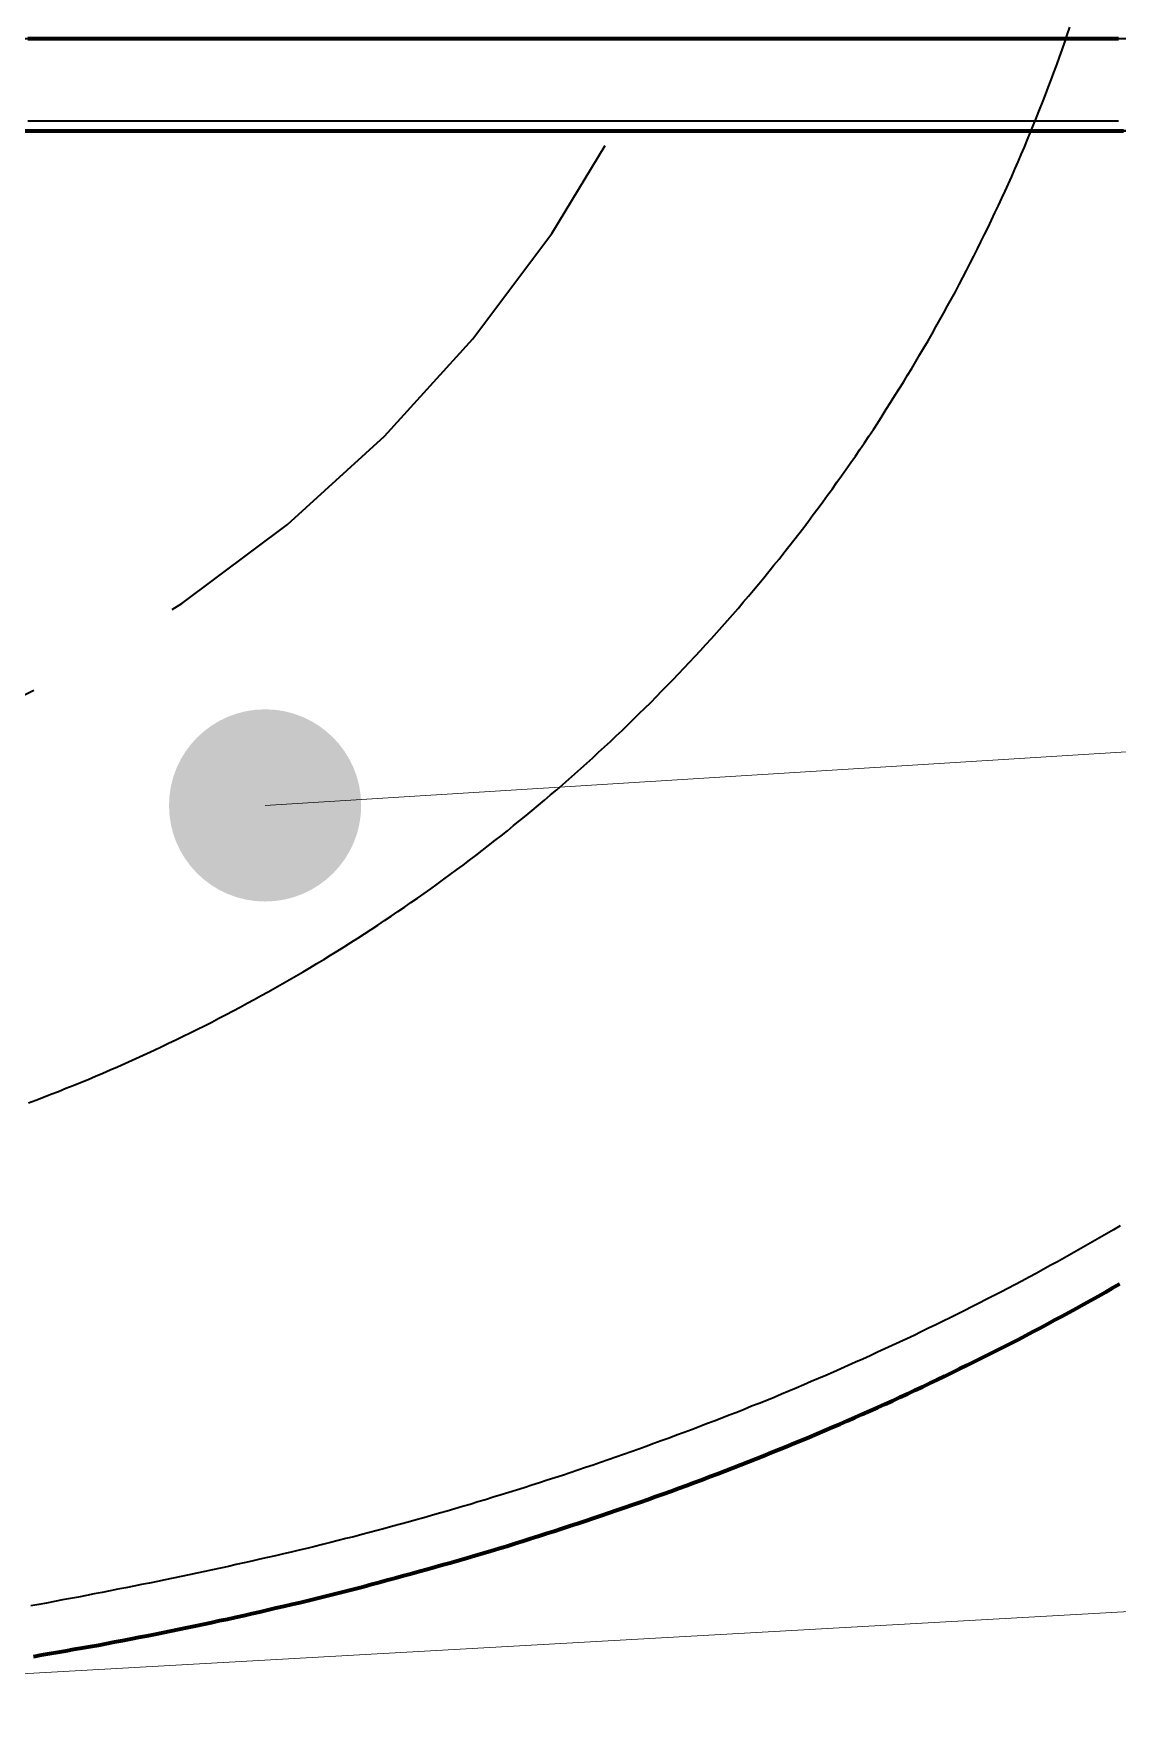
# Model space of a CAD drawing. Header units: millimetres. Extents: x 0 to 2382, y 0 to 420.
# Drawn here: x 165.95 to 172.71, y 215.21 to 225.68 of the extents above; entities that cross this region are included whole.
import ezdxf

# ---------------------------------------------------------------- set-up
doc = ezdxf.new("R2010")
doc.units = ezdxf.units.MM
doc.linetypes.add('IRAM-E-TRAZOS', pattern=[5, 4, -1])
for name, color, linetype, lineweight in [('01-VISIBLE', 7, 'CONTINUOUS', 70), ('02-OCULTA', 4, 'IRAM-E-TRAZOS', 35), ('08-FINA', 5, 'CONTINUOUS', 18)]:
    doc.layers.add(name, color=color, linetype=linetype, lineweight=lineweight)

msp = doc.modelspace()

# ---------------------------------------------------------------- hatches: boundary and pattern name
at = {"layer": '08-FINA'}
h = msp.add_hatch(color=7, dxfattribs=at)
h.dxf.hatch_style = 1
edge = h.paths.add_edge_path()
edge.add_arc((167.391, 220.859), 0.6, 0, 360)

# ---------------------------------------------------------------- linework, layer by layer
at = {"layer": '01-VISIBLE'}
for points in [[(172.72, 225.645), (172.641, 225.645), (172.562, 225.645), (172.483, 225.645), (172.404, 225.645), (172.324, 225.645), (172.245, 225.645), (172.166, 225.645), (172.087, 225.645), (172.008, 225.645), (171.928, 225.645), (171.849, 225.645), (171.77, 225.645), (171.691, 225.645), (171.612, 225.645), (171.532, 225.645), (171.453, 225.645), (171.374, 225.645), (171.295, 225.645), (171.216, 225.645), (171.136, 225.645), (171.057, 225.645), (170.978, 225.645), (170.899, 225.645), (170.82, 225.645), (170.74, 225.645), (170.661, 225.645), (170.582, 225.645), (170.503, 225.645), (170.424, 225.645), (170.344, 225.645), (170.265, 225.645), (170.186, 225.645), (170.107, 225.645), (170.028, 225.645), (169.948, 225.645), (169.869, 225.645), (169.79, 225.645), (169.711, 225.645), (169.632, 225.645), (169.552, 225.645), (169.473, 225.645), (169.394, 225.645), (169.315, 225.645), (169.236, 225.645), (169.156, 225.645), (169.077, 225.645), (168.998, 225.645), (168.919, 225.645), (168.84, 225.645), (168.76, 225.645), (168.681, 225.645), (168.602, 225.645), (168.523, 225.645), (168.444, 225.645), (168.364, 225.645), (168.285, 225.645), (168.206, 225.645), (168.127, 225.645), (168.048, 225.645), (167.968, 225.645), (167.889, 225.645), (167.81, 225.645), (167.731, 225.645), (167.652, 225.645), (167.572, 225.645), (167.493, 225.645), (167.414, 225.645), (167.335, 225.645), (167.256, 225.645), (167.176, 225.645), (167.097, 225.645), (167.018, 225.645), (166.939, 225.645), (166.86, 225.645), (166.78, 225.645), (166.701, 225.645), (166.622, 225.645), (166.543, 225.645), (166.464, 225.645), (166.384, 225.645), (166.305, 225.645), (166.226, 225.645), (166.147, 225.645), (166.068, 225.645), (165.988, 225.645), (165.909, 225.645)], [(165.871, 225.069), (165.951, 225.069), (166.031, 225.069), (166.111, 225.069), (166.191, 225.069), (166.271, 225.069), (166.351, 225.069), (166.431, 225.069), (166.511, 225.069), (166.591, 225.069), (166.671, 225.069), (166.751, 225.069), (166.831, 225.069), (166.911, 225.069), (166.991, 225.069), (167.071, 225.069), (167.151, 225.069), (167.231, 225.069), (167.311, 225.069), (167.391, 225.069), (167.471, 225.069), (167.551, 225.069), (167.631, 225.069), (167.711, 225.069), (167.791, 225.069), (167.871, 225.069), (167.951, 225.069), (168.031, 225.069), (168.111, 225.069), (168.191, 225.069), (168.271, 225.069), (168.351, 225.069), (168.431, 225.069), (168.511, 225.069), (168.591, 225.069), (168.671, 225.069), (168.751, 225.069), (168.831, 225.069), (168.911, 225.069), (168.991, 225.069), (169.071, 225.069), (169.151, 225.069), (169.231, 225.069), (169.311, 225.069), (169.391, 225.069), (169.471, 225.069), (169.551, 225.069), (169.631, 225.069), (169.711, 225.069), (169.791, 225.069), (169.871, 225.069), (169.951, 225.069), (170.031, 225.069), (170.111, 225.069), (170.191, 225.069), (170.271, 225.069), (170.351, 225.069), (170.431, 225.069), (170.511, 225.069), (170.591, 225.069), (170.671, 225.069), (170.751, 225.069), (170.831, 225.069), (170.911, 225.069), (170.991, 225.069), (171.071, 225.069), (171.151, 225.069), (171.231, 225.069), (171.311, 225.069), (171.391, 225.069), (171.471, 225.069), (171.551, 225.069), (171.631, 225.069), (171.711, 225.069), (171.791, 225.069), (171.871, 225.069), (171.951, 225.069), (172.031, 225.069), (172.111, 225.069), (172.191, 225.069), (172.271, 225.069), (172.351, 225.069), (172.431, 225.069), (172.511, 225.069), (172.591, 225.069), (172.671, 225.069), (172.751, 225.069)], [(165.944, 215.547), (165.994, 215.556), (166.045, 215.564), (166.096, 215.573), (166.147, 215.582), (166.197, 215.591), (166.248, 215.6), (166.299, 215.609), (166.35, 215.618), (166.4, 215.627), (166.451, 215.637), (166.501, 215.646), (166.552, 215.656), (166.603, 215.666), (166.653, 215.676), (166.704, 215.686), (166.754, 215.696), (166.805, 215.706), (166.855, 215.716), (166.905, 215.727), (166.956, 215.737), (167.006, 215.748), (167.057, 215.759), (167.107, 215.77), (167.157, 215.78), (167.208, 215.792), (167.258, 215.803), (167.308, 215.814), (167.358, 215.826), (167.408, 215.837), (167.459, 215.849), (167.509, 215.86), (167.559, 215.872), (167.609, 215.884), (167.659, 215.896), (167.709, 215.909), (167.759, 215.921), (167.809, 215.933), (167.859, 215.946), (167.909, 215.959), (167.959, 215.971), (168.009, 215.984), (168.058, 215.997), (168.108, 216.01), (168.158, 216.024), (168.208, 216.037), (168.257, 216.051), (168.307, 216.064), (168.357, 216.078), (168.406, 216.092), (168.456, 216.106), (168.505, 216.12), (168.555, 216.134), (168.604, 216.148), (168.654, 216.162), (168.703, 216.177), (168.753, 216.192), (168.802, 216.206), (168.851, 216.221), (168.901, 216.236), (168.95, 216.251), (168.999, 216.267), (169.048, 216.282), (169.097, 216.297), (169.146, 216.313), (169.195, 216.329), (169.244, 216.345), (169.293, 216.361), (169.342, 216.377), (169.391, 216.393), (169.44, 216.409), (169.489, 216.426), (169.538, 216.442), (169.586, 216.459), (169.635, 216.476), (169.684, 216.493), (169.732, 216.51), (169.781, 216.527), (169.829, 216.544), (169.878, 216.561), (169.926, 216.579), (169.974, 216.597), (170.023, 216.614), (170.071, 216.632), (170.119, 216.65), (170.167, 216.669), (170.216, 216.687), (170.264, 216.705), (170.312, 216.724), (170.36, 216.743), (170.408, 216.761), (170.456, 216.78), (170.503, 216.799), (170.551, 216.819), (170.599, 216.838), (170.647, 216.857), (170.694, 216.877), (170.742, 216.897), (170.789, 216.916), (170.837, 216.936), (170.884, 216.957), (170.932, 216.977), (170.979, 216.997), (171.026, 217.018), (171.073, 217.038), (171.12, 217.059), (171.167, 217.08), (171.214, 217.101), (171.261, 217.122), (171.308, 217.143), (171.355, 217.165), (171.402, 217.186), (171.449, 217.208), (171.495, 217.23), (171.542, 217.252), (171.588, 217.274), (171.635, 217.296), (171.681, 217.319), (171.727, 217.341), (171.774, 217.364), (171.82, 217.387), (171.866, 217.41), (171.912, 217.433), (171.958, 217.456), (172.004, 217.479), (172.05, 217.503), (172.095, 217.526), (172.141, 217.55), (172.187, 217.574), (172.232, 217.598), (172.278, 217.622), (172.323, 217.647), (172.368, 217.671), (172.413, 217.696), (172.459, 217.721), (172.504, 217.746), (172.549, 217.771), (172.594, 217.796), (172.638, 217.821), (172.683, 217.847), (172.728, 217.873)]]:
    msp.add_lwpolyline(points, dxfattribs=at)
at = {"layer": '02-OCULTA'}
for points in [[(165.913, 219.002), (165.96, 219.02), (166.007, 219.038), (166.054, 219.056), (166.1, 219.074), (166.147, 219.093), (166.193, 219.111), (166.239, 219.13), (166.286, 219.149), (166.332, 219.169), (166.378, 219.188), (166.424, 219.208), (166.47, 219.228), (166.516, 219.248), (166.561, 219.269), (166.607, 219.289), (166.652, 219.31), (166.698, 219.331), (166.743, 219.353), (166.788, 219.374), (166.833, 219.396), (166.879, 219.418), (166.923, 219.44), (166.968, 219.462), (167.013, 219.484), (167.058, 219.507), (167.102, 219.53), (167.147, 219.553), (167.191, 219.577), (167.235, 219.6), (167.279, 219.624), (167.323, 219.648), (167.367, 219.672), (167.411, 219.696), (167.454, 219.721), (167.498, 219.745), (167.541, 219.77), (167.585, 219.795), (167.628, 219.821), (167.671, 219.846), (167.714, 219.872), (167.757, 219.898), (167.799, 219.924), (167.842, 219.95), (167.884, 219.977), (167.927, 220.004), (167.969, 220.031), (168.011, 220.058), (168.053, 220.085), (168.095, 220.112), (168.136, 220.14), (168.178, 220.168), (168.22, 220.196), (168.261, 220.224), (168.302, 220.253), (168.343, 220.281), (168.384, 220.31), (168.425, 220.339), (168.466, 220.368), (168.506, 220.398), (168.547, 220.427), (168.587, 220.457), (168.627, 220.487), (168.667, 220.517), (168.707, 220.547), (168.746, 220.578), (168.786, 220.608), (168.825, 220.639), (168.865, 220.67), (168.904, 220.701), (168.943, 220.733), (168.982, 220.764), (169.021, 220.796), (169.059, 220.828), (169.098, 220.86), (169.136, 220.892), (169.174, 220.925), (169.212, 220.957), (169.25, 220.99), (169.287, 221.023), (169.325, 221.056), (169.362, 221.09), (169.399, 221.123), (169.437, 221.157), (169.473, 221.191), (169.51, 221.225), (169.547, 221.259), (169.583, 221.293), (169.62, 221.327), (169.656, 221.362), (169.692, 221.397), (169.727, 221.432), (169.763, 221.467), (169.799, 221.502), (169.834, 221.538), (169.869, 221.574), (169.904, 221.609), (169.939, 221.645), (169.973, 221.681), (170.008, 221.718), (170.042, 221.754), (170.076, 221.791), (170.11, 221.827), (170.144, 221.864), (170.178, 221.901), (170.211, 221.939), (170.245, 221.976), (170.278, 222.014), (170.311, 222.051), (170.344, 222.089), (170.376, 222.127), (170.409, 222.165), (170.441, 222.203), (170.473, 222.242), (170.505, 222.28), (170.537, 222.319), (170.568, 222.358), (170.6, 222.397), (170.631, 222.436), (170.662, 222.475), (170.693, 222.515), (170.723, 222.554), (170.754, 222.594), (170.784, 222.634), (170.814, 222.674), (170.844, 222.714), (170.874, 222.754), (170.903, 222.795), (170.933, 222.835), (170.962, 222.876), (170.991, 222.917), (171.02, 222.958), (171.048, 222.999), (171.077, 223.04), (171.105, 223.081), (171.133, 223.123), (171.161, 223.164), (171.189, 223.206), (171.216, 223.248), (171.243, 223.29), (171.27, 223.332), (171.297, 223.374), (171.324, 223.417), (171.351, 223.459), (171.377, 223.502), (171.403, 223.544), (171.429, 223.587), (171.455, 223.63), (171.48, 223.673), (171.505, 223.716), (171.531, 223.76), (171.556, 223.803), (171.58, 223.847), (171.605, 223.89), (171.629, 223.934), (171.653, 223.978), (171.677, 224.022), (171.701, 224.066), (171.724, 224.11), (171.748, 224.154), (171.771, 224.199), (171.794, 224.243), (171.817, 224.288), (171.839, 224.333), (171.861, 224.378), (171.883, 224.422), (171.905, 224.467), (171.927, 224.513), (171.948, 224.558), (171.97, 224.603), (171.991, 224.649), (172.012, 224.694), (172.032, 224.74), (172.053, 224.785), (172.073, 224.831), (172.093, 224.877), (172.113, 224.923), (172.132, 224.969), (172.152, 225.015), (172.171, 225.062), (172.19, 225.108), (172.208, 225.154), (172.227, 225.201), (172.245, 225.247), (172.263, 225.294), (172.281, 225.341), (172.299, 225.388), (172.316, 225.435), (172.334, 225.482), (172.351, 225.529), (172.367, 225.576), (172.384, 225.623), (172.4, 225.67), (172.416, 225.718)], [(165.913, 219.002), (165.96, 219.02), (166.007, 219.038), (166.054, 219.056), (166.1, 219.074), (166.147, 219.093), (166.193, 219.111), (166.239, 219.13), (166.286, 219.149), (166.332, 219.169), (166.378, 219.188), (166.424, 219.208), (166.47, 219.228), (166.516, 219.248), (166.561, 219.269), (166.607, 219.289), (166.652, 219.31), (166.698, 219.331), (166.743, 219.353), (166.788, 219.374), (166.833, 219.396), (166.879, 219.418), (166.923, 219.44), (166.968, 219.462), (167.013, 219.484), (167.058, 219.507), (167.102, 219.53), (167.147, 219.553), (167.191, 219.577), (167.235, 219.6), (167.279, 219.624), (167.323, 219.648), (167.367, 219.672), (167.411, 219.696), (167.454, 219.721), (167.498, 219.745), (167.541, 219.77), (167.585, 219.795), (167.628, 219.821), (167.671, 219.846), (167.714, 219.872), (167.757, 219.898), (167.799, 219.924), (167.842, 219.95), (167.884, 219.977), (167.927, 220.004), (167.969, 220.031), (168.011, 220.058), (168.053, 220.085), (168.095, 220.112), (168.136, 220.14), (168.178, 220.168), (168.22, 220.196), (168.261, 220.224), (168.302, 220.253), (168.343, 220.281), (168.384, 220.31), (168.425, 220.339), (168.466, 220.368), (168.506, 220.398), (168.547, 220.427), (168.587, 220.457), (168.627, 220.487), (168.667, 220.517), (168.707, 220.547), (168.746, 220.578), (168.786, 220.608), (168.825, 220.639), (168.865, 220.67), (168.904, 220.701), (168.943, 220.733), (168.982, 220.764), (169.021, 220.796), (169.059, 220.828), (169.098, 220.86), (169.136, 220.892), (169.174, 220.925), (169.212, 220.957), (169.25, 220.99), (169.287, 221.023), (169.325, 221.056), (169.362, 221.09), (169.399, 221.123), (169.437, 221.157), (169.473, 221.191), (169.51, 221.225), (169.547, 221.259), (169.583, 221.293), (169.62, 221.327), (169.656, 221.362), (169.692, 221.397), (169.727, 221.432), (169.763, 221.467), (169.799, 221.502), (169.834, 221.538), (169.869, 221.574), (169.904, 221.609), (169.939, 221.645), (169.973, 221.681), (170.008, 221.718), (170.042, 221.754), (170.076, 221.791), (170.11, 221.827), (170.144, 221.864), (170.178, 221.901), (170.211, 221.939), (170.245, 221.976), (170.278, 222.014), (170.311, 222.051), (170.344, 222.089), (170.376, 222.127), (170.409, 222.165), (170.441, 222.203), (170.473, 222.242), (170.505, 222.28), (170.537, 222.319), (170.568, 222.358), (170.6, 222.397), (170.631, 222.436), (170.662, 222.475), (170.693, 222.515), (170.723, 222.554), (170.754, 222.594), (170.784, 222.634), (170.814, 222.674), (170.844, 222.714), (170.874, 222.754), (170.903, 222.795), (170.933, 222.835), (170.962, 222.876), (170.991, 222.917), (171.02, 222.958), (171.048, 222.999), (171.077, 223.04), (171.105, 223.081), (171.133, 223.123), (171.161, 223.164), (171.189, 223.206), (171.216, 223.248), (171.243, 223.29), (171.27, 223.332), (171.297, 223.374), (171.324, 223.417), (171.351, 223.459), (171.377, 223.502), (171.403, 223.544), (171.429, 223.587), (171.455, 223.63), (171.48, 223.673), (171.505, 223.716), (171.531, 223.76), (171.556, 223.803), (171.58, 223.847), (171.605, 223.89), (171.629, 223.934), (171.653, 223.978), (171.677, 224.022), (171.701, 224.066), (171.724, 224.11), (171.748, 224.154), (171.771, 224.199), (171.794, 224.243), (171.817, 224.288), (171.839, 224.333), (171.861, 224.378), (171.883, 224.422), (171.905, 224.467), (171.927, 224.513), (171.948, 224.558), (171.97, 224.603), (171.991, 224.649), (172.012, 224.694), (172.032, 224.74), (172.053, 224.785), (172.073, 224.831), (172.093, 224.877), (172.113, 224.923), (172.132, 224.969), (172.152, 225.015), (172.171, 225.062), (172.19, 225.108), (172.208, 225.154), (172.227, 225.201), (172.245, 225.247), (172.263, 225.294), (172.281, 225.341), (172.299, 225.388), (172.316, 225.435), (172.334, 225.482), (172.351, 225.529), (172.367, 225.576), (172.384, 225.623), (172.4, 225.67), (172.416, 225.718)], [(165.913, 219.002), (165.96, 219.02), (166.007, 219.038), (166.054, 219.056), (166.1, 219.074), (166.147, 219.093), (166.193, 219.111), (166.239, 219.13), (166.286, 219.149), (166.332, 219.169), (166.378, 219.188), (166.424, 219.208), (166.47, 219.228), (166.516, 219.248), (166.561, 219.269), (166.607, 219.289), (166.652, 219.31), (166.698, 219.331), (166.743, 219.353), (166.788, 219.374), (166.833, 219.396), (166.879, 219.418), (166.923, 219.44), (166.968, 219.462), (167.013, 219.484), (167.058, 219.507), (167.102, 219.53), (167.147, 219.553), (167.191, 219.577), (167.235, 219.6), (167.279, 219.624), (167.323, 219.648), (167.367, 219.672), (167.411, 219.696), (167.454, 219.721), (167.498, 219.745), (167.541, 219.77), (167.585, 219.795), (167.628, 219.821), (167.671, 219.846), (167.714, 219.872), (167.757, 219.898), (167.799, 219.924), (167.842, 219.95), (167.884, 219.977), (167.927, 220.004), (167.969, 220.031), (168.011, 220.058), (168.053, 220.085), (168.095, 220.112), (168.136, 220.14), (168.178, 220.168), (168.22, 220.196), (168.261, 220.224), (168.302, 220.253), (168.343, 220.281), (168.384, 220.31), (168.425, 220.339), (168.466, 220.368), (168.506, 220.398), (168.547, 220.427), (168.587, 220.457), (168.627, 220.487), (168.667, 220.517), (168.707, 220.547), (168.746, 220.578), (168.786, 220.608), (168.825, 220.639), (168.865, 220.67), (168.904, 220.701), (168.943, 220.733), (168.982, 220.764), (169.021, 220.796), (169.059, 220.828), (169.098, 220.86), (169.136, 220.892), (169.174, 220.925), (169.212, 220.957), (169.25, 220.99), (169.287, 221.023), (169.325, 221.056), (169.362, 221.09), (169.399, 221.123), (169.437, 221.157), (169.473, 221.191), (169.51, 221.225), (169.547, 221.259), (169.583, 221.293), (169.62, 221.327), (169.656, 221.362), (169.692, 221.397), (169.727, 221.432), (169.763, 221.467), (169.799, 221.502), (169.834, 221.538), (169.869, 221.574), (169.904, 221.609), (169.939, 221.645), (169.973, 221.681), (170.008, 221.718), (170.042, 221.754), (170.076, 221.791), (170.11, 221.827), (170.144, 221.864), (170.178, 221.901), (170.211, 221.939), (170.245, 221.976), (170.278, 222.014), (170.311, 222.051), (170.344, 222.089), (170.376, 222.127), (170.409, 222.165), (170.441, 222.203), (170.473, 222.242), (170.505, 222.28), (170.537, 222.319), (170.568, 222.358), (170.6, 222.397), (170.631, 222.436), (170.662, 222.475), (170.693, 222.515), (170.723, 222.554), (170.754, 222.594), (170.784, 222.634), (170.814, 222.674), (170.844, 222.714), (170.874, 222.754), (170.903, 222.795), (170.933, 222.835), (170.962, 222.876), (170.991, 222.917), (171.02, 222.958), (171.048, 222.999), (171.077, 223.04), (171.105, 223.081), (171.133, 223.123), (171.161, 223.164), (171.189, 223.206), (171.216, 223.248), (171.243, 223.29), (171.27, 223.332), (171.297, 223.374), (171.324, 223.417), (171.351, 223.459), (171.377, 223.502), (171.403, 223.544), (171.429, 223.587), (171.455, 223.63), (171.48, 223.673), (171.505, 223.716), (171.531, 223.76), (171.556, 223.803), (171.58, 223.847), (171.605, 223.89), (171.629, 223.934), (171.653, 223.978), (171.677, 224.022), (171.701, 224.066), (171.724, 224.11), (171.748, 224.154), (171.771, 224.199), (171.794, 224.243), (171.817, 224.288), (171.839, 224.333), (171.861, 224.378), (171.883, 224.422), (171.905, 224.467), (171.927, 224.513), (171.948, 224.558), (171.97, 224.603), (171.991, 224.649), (172.012, 224.694), (172.032, 224.74), (172.053, 224.785), (172.073, 224.831), (172.093, 224.877), (172.113, 224.923), (172.132, 224.969), (172.152, 225.015), (172.171, 225.062), (172.19, 225.108), (172.208, 225.154), (172.227, 225.201), (172.245, 225.247), (172.263, 225.294), (172.281, 225.341), (172.299, 225.388), (172.316, 225.435), (172.334, 225.482), (172.351, 225.529), (172.367, 225.576), (172.384, 225.623), (172.4, 225.67), (172.416, 225.718)], [(172.789, 225.645), (172.711, 225.645), (172.632, 225.645), (172.554, 225.645), (172.475, 225.645), (172.396, 225.645), (172.318, 225.645), (172.239, 225.645), (172.161, 225.645), (172.082, 225.645), (172.004, 225.645), (171.925, 225.645), (171.847, 225.645), (171.768, 225.645), (171.689, 225.645), (171.611, 225.645), (171.532, 225.645), (171.454, 225.645), (171.375, 225.645), (171.297, 225.645), (171.218, 225.645), (171.139, 225.645), (171.061, 225.645), (170.982, 225.645), (170.904, 225.645), (170.825, 225.645), (170.747, 225.645), (170.668, 225.645), (170.59, 225.645), (170.511, 225.645), (170.432, 225.645), (170.354, 225.645), (170.275, 225.645), (170.197, 225.645), (170.118, 225.645), (170.04, 225.645), (169.961, 225.645), (169.883, 225.645), (169.804, 225.645), (169.725, 225.645), (169.647, 225.645), (169.568, 225.645), (169.49, 225.645), (169.411, 225.645), (169.333, 225.645), (169.254, 225.645), (169.175, 225.645), (169.097, 225.645), (169.018, 225.645), (168.94, 225.645), (168.861, 225.645), (168.783, 225.645), (168.704, 225.645), (168.626, 225.645), (168.547, 225.645), (168.468, 225.645), (168.39, 225.645), (168.311, 225.645), (168.233, 225.645), (168.154, 225.645), (168.076, 225.645), (167.997, 225.645), (167.919, 225.645), (167.84, 225.645), (167.761, 225.645), (167.683, 225.645), (167.604, 225.645), (167.526, 225.645), (167.447, 225.645), (167.369, 225.645), (167.29, 225.645), (167.211, 225.645), (167.133, 225.645), (167.054, 225.645), (166.976, 225.645), (166.897, 225.645), (166.819, 225.645), (166.74, 225.645), (166.662, 225.645), (166.583, 225.645), (166.504, 225.645), (166.426, 225.645), (166.347, 225.645), (166.269, 225.645), (166.19, 225.645), (166.112, 225.645), (166.033, 225.645), (165.955, 225.645), (165.876, 225.645)], [(172.767, 225.069), (172.688, 225.069), (172.61, 225.069), (172.532, 225.069), (172.453, 225.069), (172.375, 225.069), (172.296, 225.069), (172.218, 225.069), (172.14, 225.069), (172.061, 225.069), (171.983, 225.069), (171.904, 225.069), (171.826, 225.069), (171.748, 225.069), (171.669, 225.069), (171.591, 225.069), (171.512, 225.069), (171.434, 225.069), (171.356, 225.069), (171.277, 225.069), (171.199, 225.069), (171.12, 225.069), (171.042, 225.069), (170.964, 225.069), (170.885, 225.069), (170.807, 225.069), (170.728, 225.069), (170.65, 225.069), (170.572, 225.069), (170.493, 225.069), (170.415, 225.069), (170.336, 225.069), (170.258, 225.069), (170.18, 225.069), (170.101, 225.069), (170.023, 225.069), (169.944, 225.069), (169.866, 225.069), (169.788, 225.069), (169.709, 225.069), (169.631, 225.069), (169.552, 225.069), (169.474, 225.069), (169.396, 225.069), (169.317, 225.069), (169.239, 225.069), (169.16, 225.069), (169.082, 225.069), (169.004, 225.069), (168.925, 225.069), (168.847, 225.069), (168.768, 225.069), (168.69, 225.069), (168.612, 225.069), (168.533, 225.069), (168.455, 225.069), (168.376, 225.069), (168.298, 225.069), (168.22, 225.069), (168.141, 225.069), (168.063, 225.069), (167.984, 225.069), (167.906, 225.069), (167.828, 225.069), (167.749, 225.069), (167.671, 225.069), (167.592, 225.069), (167.514, 225.069), (167.436, 225.069), (167.357, 225.069), (167.279, 225.069), (167.2, 225.069), (167.122, 225.069), (167.044, 225.069), (166.965, 225.069), (166.887, 225.069), (166.808, 225.069), (166.73, 225.069), (166.652, 225.069), (166.573, 225.069), (166.495, 225.069), (166.416, 225.069), (166.338, 225.069), (166.26, 225.069), (166.181, 225.069), (166.103, 225.069), (166.024, 225.069), (165.946, 225.069), (165.868, 225.069)], [(165.868, 225.069), (165.946, 225.069), (166.024, 225.069), (166.103, 225.069), (166.181, 225.069), (166.26, 225.069), (166.338, 225.069), (166.416, 225.069), (166.495, 225.069), (166.573, 225.069), (166.652, 225.069), (166.73, 225.069), (166.808, 225.069), (166.887, 225.069), (166.965, 225.069), (167.044, 225.069), (167.122, 225.069), (167.2, 225.069), (167.279, 225.069), (167.357, 225.069), (167.436, 225.069), (167.514, 225.069), (167.592, 225.069), (167.671, 225.069), (167.749, 225.069), (167.828, 225.069), (167.906, 225.069), (167.984, 225.069), (168.063, 225.069), (168.141, 225.069), (168.22, 225.069), (168.298, 225.069), (168.376, 225.069), (168.455, 225.069), (168.533, 225.069), (168.612, 225.069), (168.69, 225.069), (168.768, 225.069), (168.847, 225.069), (168.925, 225.069), (169.004, 225.069), (169.082, 225.069), (169.16, 225.069), (169.239, 225.069), (169.317, 225.069), (169.396, 225.069), (169.474, 225.069), (169.552, 225.069), (169.631, 225.069), (169.709, 225.069), (169.788, 225.069), (169.866, 225.069), (169.944, 225.069), (170.023, 225.069), (170.101, 225.069), (170.18, 225.069), (170.258, 225.069), (170.336, 225.069), (170.415, 225.069), (170.493, 225.069), (170.572, 225.069), (170.65, 225.069), (170.728, 225.069), (170.807, 225.069), (170.885, 225.069), (170.964, 225.069), (171.042, 225.069), (171.12, 225.069), (171.199, 225.069), (171.277, 225.069), (171.356, 225.069), (171.434, 225.069), (171.512, 225.069), (171.591, 225.069), (171.669, 225.069), (171.748, 225.069), (171.826, 225.069), (171.904, 225.069), (171.983, 225.069), (172.061, 225.069), (172.14, 225.069), (172.218, 225.069), (172.296, 225.069), (172.375, 225.069), (172.453, 225.069), (172.532, 225.069), (172.61, 225.069), (172.688, 225.069), (172.767, 225.069)], [(172.751, 225.069), (172.671, 225.069), (172.591, 225.069), (172.511, 225.069), (172.431, 225.069), (172.351, 225.069), (172.271, 225.069), (172.191, 225.069), (172.111, 225.069), (172.031, 225.069), (171.951, 225.069), (171.871, 225.069), (171.791, 225.069), (171.711, 225.069), (171.631, 225.069), (171.551, 225.069), (171.471, 225.069), (171.391, 225.069), (171.311, 225.069), (171.231, 225.069), (171.151, 225.069), (171.071, 225.069), (170.991, 225.069), (170.911, 225.069), (170.831, 225.069), (170.751, 225.069), (170.671, 225.069), (170.591, 225.069), (170.511, 225.069), (170.431, 225.069), (170.351, 225.069), (170.271, 225.069), (170.191, 225.069), (170.111, 225.069), (170.031, 225.069), (169.951, 225.069), (169.871, 225.069), (169.791, 225.069), (169.711, 225.069), (169.631, 225.069), (169.551, 225.069), (169.471, 225.069), (169.391, 225.069), (169.311, 225.069), (169.231, 225.069), (169.151, 225.069), (169.071, 225.069), (168.991, 225.069), (168.911, 225.069), (168.831, 225.069), (168.751, 225.069), (168.671, 225.069), (168.591, 225.069), (168.511, 225.069), (168.431, 225.069), (168.351, 225.069), (168.271, 225.069), (168.191, 225.069), (168.111, 225.069), (168.031, 225.069), (167.951, 225.069), (167.871, 225.069), (167.791, 225.069), (167.711, 225.069), (167.631, 225.069), (167.551, 225.069), (167.471, 225.069), (167.391, 225.069), (167.311, 225.069), (167.231, 225.069), (167.151, 225.069), (167.071, 225.069), (166.991, 225.069), (166.911, 225.069), (166.831, 225.069), (166.751, 225.069), (166.671, 225.069), (166.591, 225.069), (166.511, 225.069), (166.431, 225.069), (166.351, 225.069), (166.271, 225.069), (166.191, 225.069), (166.111, 225.069), (166.031, 225.069), (165.951, 225.069), (165.871, 225.069)], [(165.909, 225.133), (165.988, 225.133), (166.068, 225.133), (166.147, 225.133), (166.226, 225.133), (166.305, 225.133), (166.384, 225.133), (166.464, 225.133), (166.543, 225.133), (166.622, 225.133), (166.701, 225.133), (166.78, 225.133), (166.86, 225.133), (166.939, 225.133), (167.018, 225.133), (167.097, 225.133), (167.176, 225.133), (167.256, 225.133), (167.335, 225.133), (167.414, 225.133), (167.493, 225.133), (167.572, 225.133), (167.652, 225.133), (167.731, 225.133), (167.81, 225.133), (167.889, 225.133), (167.968, 225.133), (168.048, 225.133), (168.127, 225.133), (168.206, 225.133), (168.285, 225.133), (168.364, 225.133), (168.444, 225.133), (168.523, 225.133), (168.602, 225.133), (168.681, 225.133), (168.76, 225.133), (168.84, 225.133), (168.919, 225.133), (168.998, 225.133), (169.077, 225.133), (169.156, 225.133), (169.236, 225.133), (169.315, 225.133), (169.394, 225.133), (169.473, 225.133), (169.552, 225.133), (169.632, 225.133), (169.711, 225.133), (169.79, 225.133), (169.869, 225.133), (169.948, 225.133), (170.028, 225.133), (170.107, 225.133), (170.186, 225.133), (170.265, 225.133), (170.344, 225.133), (170.424, 225.133), (170.503, 225.133), (170.582, 225.133), (170.661, 225.133), (170.74, 225.133), (170.82, 225.133), (170.899, 225.133), (170.978, 225.133), (171.057, 225.133), (171.136, 225.133), (171.216, 225.133), (171.295, 225.133), (171.374, 225.133), (171.453, 225.133), (171.532, 225.133), (171.612, 225.133), (171.691, 225.133), (171.77, 225.133), (171.849, 225.133), (171.928, 225.133), (172.008, 225.133), (172.087, 225.133), (172.166, 225.133), (172.245, 225.133), (172.324, 225.133), (172.404, 225.133), (172.483, 225.133), (172.562, 225.133), (172.641, 225.133), (172.72, 225.133)], [(165.909, 225.133), (165.988, 225.133), (166.068, 225.133), (166.147, 225.133), (166.226, 225.133), (166.305, 225.133), (166.384, 225.133), (166.464, 225.133), (166.543, 225.133), (166.622, 225.133), (166.701, 225.133), (166.78, 225.133), (166.86, 225.133), (166.939, 225.133), (167.018, 225.133), (167.097, 225.133), (167.176, 225.133), (167.256, 225.133), (167.335, 225.133), (167.414, 225.133), (167.493, 225.133), (167.572, 225.133), (167.652, 225.133), (167.731, 225.133), (167.81, 225.133), (167.889, 225.133), (167.968, 225.133), (168.048, 225.133), (168.127, 225.133), (168.206, 225.133), (168.285, 225.133), (168.364, 225.133), (168.444, 225.133), (168.523, 225.133), (168.602, 225.133), (168.681, 225.133), (168.76, 225.133), (168.84, 225.133), (168.919, 225.133), (168.998, 225.133), (169.077, 225.133), (169.156, 225.133), (169.236, 225.133), (169.315, 225.133), (169.394, 225.133), (169.473, 225.133), (169.552, 225.133), (169.632, 225.133), (169.711, 225.133), (169.79, 225.133), (169.869, 225.133), (169.948, 225.133), (170.028, 225.133), (170.107, 225.133), (170.186, 225.133), (170.265, 225.133), (170.344, 225.133), (170.424, 225.133), (170.503, 225.133), (170.582, 225.133), (170.661, 225.133), (170.74, 225.133), (170.82, 225.133), (170.899, 225.133), (170.978, 225.133), (171.057, 225.133), (171.136, 225.133), (171.216, 225.133), (171.295, 225.133), (171.374, 225.133), (171.453, 225.133), (171.532, 225.133), (171.612, 225.133), (171.691, 225.133), (171.77, 225.133), (171.849, 225.133), (171.928, 225.133), (172.008, 225.133), (172.087, 225.133), (172.166, 225.133), (172.245, 225.133), (172.324, 225.133), (172.404, 225.133), (172.483, 225.133), (172.562, 225.133), (172.641, 225.133), (172.72, 225.133)], [(172.731, 218.235), (172.688, 218.21), (172.644, 218.184), (172.601, 218.159), (172.557, 218.134), (172.514, 218.109), (172.47, 218.084), (172.426, 218.059), (172.382, 218.035), (172.338, 218.01), (172.294, 217.986), (172.25, 217.962), (172.206, 217.938), (172.161, 217.914), (172.117, 217.89), (172.073, 217.867), (172.028, 217.843), (171.984, 217.82), (171.939, 217.797), (171.894, 217.774), (171.849, 217.751), (171.804, 217.728), (171.76, 217.706), (171.715, 217.683), (171.669, 217.661), (171.624, 217.639), (171.579, 217.616), (171.534, 217.595), (171.488, 217.573), (171.443, 217.551), (171.398, 217.53), (171.352, 217.508), (171.307, 217.487), (171.261, 217.466), (171.215, 217.445), (171.169, 217.424), (171.124, 217.403), (171.078, 217.383), (171.032, 217.362), (170.986, 217.342), (170.94, 217.321), (170.893, 217.301), (170.847, 217.281), (170.801, 217.262), (170.755, 217.242), (170.708, 217.222), (170.662, 217.203), (170.616, 217.184), (170.569, 217.164), (170.523, 217.145), (170.476, 217.126), (170.429, 217.108), (170.383, 217.089), (170.336, 217.07), (170.289, 217.052), (170.242, 217.034), (170.195, 217.016), (170.148, 216.998), (170.101, 216.98), (170.054, 216.962), (170.007, 216.944), (169.96, 216.927), (169.913, 216.909), (169.865, 216.892), (169.818, 216.875), (169.771, 216.858), (169.724, 216.841), (169.676, 216.824), (169.629, 216.807), (169.581, 216.79), (169.534, 216.774), (169.486, 216.758), (169.439, 216.741), (169.391, 216.725), (169.343, 216.709), (169.295, 216.693), (169.248, 216.677), (169.2, 216.662), (169.152, 216.646), (169.104, 216.631), (169.056, 216.615), (169.008, 216.6), (168.96, 216.585), (168.912, 216.57), (168.864, 216.555), (168.816, 216.54), (168.768, 216.525), (168.72, 216.511), (168.672, 216.496), (168.624, 216.482), (168.575, 216.468), (168.527, 216.454), (168.479, 216.44), (168.43, 216.426), (168.382, 216.412), (168.334, 216.399), (168.285, 216.385), (168.237, 216.372), (168.188, 216.359), (168.139, 216.345), (168.091, 216.332), (168.042, 216.32), (167.994, 216.307), (167.945, 216.294), (167.896, 216.282), (167.847, 216.27), (167.799, 216.257), (167.75, 216.245), (167.701, 216.233), (167.652, 216.221), (167.603, 216.21), (167.554, 216.198), (167.505, 216.187), (167.456, 216.175), (167.407, 216.164), (167.358, 216.153), (167.309, 216.142), (167.26, 216.131), (167.211, 216.12), (167.162, 216.109), (167.112, 216.098), (167.063, 216.088), (167.014, 216.077), (166.965, 216.066), (166.916, 216.056), (166.866, 216.046), (166.817, 216.036), (166.768, 216.025), (166.719, 216.015), (166.669, 216.005), (166.62, 215.995), (166.571, 215.985), (166.521, 215.975), (166.472, 215.966), (166.423, 215.956), (166.373, 215.946), (166.324, 215.937), (166.275, 215.927), (166.225, 215.917), (166.176, 215.908), (166.126, 215.899), (166.077, 215.889), (166.027, 215.88), (165.978, 215.871), (165.928, 215.862)]]:
    msp.add_lwpolyline(points, dxfattribs=at)
msp.add_arc((162.092, 229.209), 8.549, -90, 0, dxfattribs=at)
msp.add_arc((162.092, 229.209), 8.549, -90, 0, dxfattribs=at)
msp.add_arc((162.092, 229.209), 8.549, -90, 0, dxfattribs=at)
at = {"layer": '08-FINA'}
for p, q in [((201.199, 222.961), (167.391, 220.859)), ((211.197, 217.985), (161.791, 215.209))]:
    msp.add_line(p, q, dxfattribs=at)

doc.saveas('drawing.dxf')
